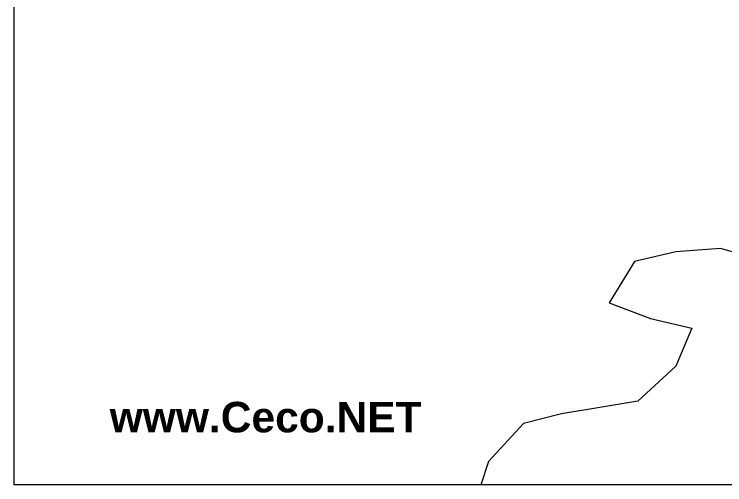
# Model space of a CAD drawing. Header units: metres. Extents: x 0 to 43.1, y 0 to 32.6.
# Drawn here: x 0 to 9.34, y 0 to 6.18 of the extents above; entities that cross this region are included whole.
import ezdxf

# ---------------------------------------------------------------- set-up
doc = ezdxf.new("R2010")
doc.units = ezdxf.units.M
doc.layers.add('Ceco.NET 53', color=254, linetype='Continuous', lineweight=9)
doc.layers.add('topography', color=132, linetype='Continuous', lineweight=15)
doc.styles.add('AMBIENTE', font='ARIALBD.TTF', dxfattribs={"height": 0.2})

msp = doc.modelspace()

# ---------------------------------------------------------------- linework, layer by layer
at = {"layer": 'Ceco.NET 53', "ltscale": 0.3}
msp.add_lwpolyline([(43.1, 0), (0, 0), (0, 32.6), (43.1, 32.6)], dxfattribs=at)
at = {"layer": 'topography'}
for p, q in [((9.2804, 3.1003), (8.696, 3.0585)), ((9.7415, 2.9719), (9.2804, 3.1003)), ((8.696, 3.0585), (8.1534, 2.9334)), ((8.1534, 2.9334), (7.8195, 2.391)), ((7.8195, 2.391), (8.3621, 2.1823)), ((8.3621, 2.1823), (8.9047, 2.0572)), ((8.9047, 2.0572), (8.696, 1.5565)), ((8.696, 1.5565), (8.1951, 1.0975)), ((8.1951, 1.0975), (7.6942, 1.0141)), ((7.6942, 1.0141), (7.1933, 0.9307)), ((7.1933, 0.9307), (6.6924, 0.8055)), ((6.6924, 0.8055), (6.2333, 0.3048)), ((6.2333, 0.3048), (6.1316, 0))]:
    msp.add_line(p, q, dxfattribs=at)

# ---------------------------------------------------------------- texts
at = {"layer": 'Ceco.NET 53', "ltscale": 0.3, "insert": (1.2552, 1.0886), "char_height": 0.4, "width": 3.843823, "attachment_point": 1, "style": 'AMBIENTE'}
msp.add_mtext('www.Ceco.NET', dxfattribs=at)

doc.saveas('drawing.dxf')
